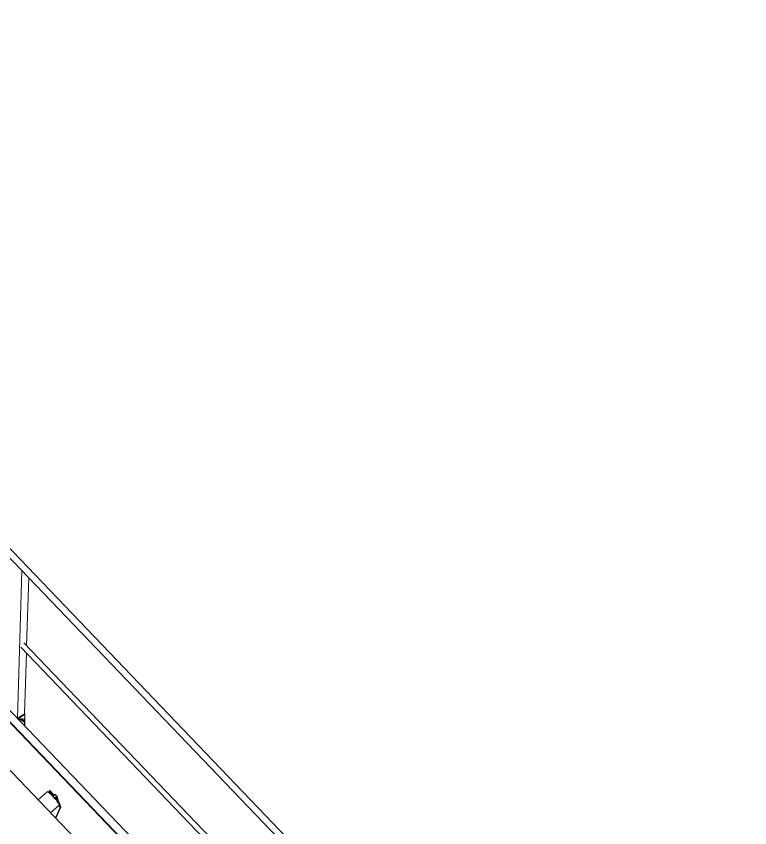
# Model space of a CAD drawing. Header units: millimetres. Extents: x 26816 to 90584, y 11074 to 56542.
# Drawn here: x 55934 to 59620, y 33987 to 38067 of the extents above; entities that cross this region are included whole.
import ezdxf

# ---------------------------------------------------------------- set-up
doc = ezdxf.new("R2010")
doc.units = ezdxf.units.MM
doc.layers.add('MAU_XANH', color=5, linetype='Continuous')

msp = doc.modelspace()

# ---------------------------------------------------------------- linework, layer by layer
at = {"layer": 'MAU_XANH', "linetype": 'Continuous', "lineweight": 0}
for p, q in [((50120.9, 40310.3), (67229.5, 22451.6)), ((52029.5, 39384.7), (57327.1, 33854.9)), ((57351.4, 33878.2), (52053.8, 39408)), ((52043.7, 38604.3), (57308.3, 33108.9)), ((52007.7, 38581.8), (57238.5, 33121.7)), ((52007.8, 38582.7), (57239.1, 33122.1)), ((52008.3, 38583.9), (57272.9, 33088.5)), ((55962.8, 35279), (55940, 34537.2)), ((55996.5, 35243.8), (55986, 34903)), ((55956.4, 34894.8), (57227.5, 33568)), ((57228.7, 33605.8), (55972, 34917.6)), ((55984.8, 34865.2), (55975.4, 34559.9)), ((55975.4, 34559.9), (55940.1, 34539.5)), ((55951.4, 34541.8), (55976.8, 34556.5)), ((55976.8, 34559.1), (55975.4, 34559.9)), ((55976.8, 34556.5), (55975.8, 34521.7)), ((55976.6, 34521.2), (55977.7, 34557.7)), ((55940.1, 34539.5), (55940, 34537.2)), ((55940.1, 34539.5), (55975.4, 34517.7)), ((55951.4, 34541.8), (55951.2, 34536.9)), ((55976.8, 34521.1), (55951.4, 34536.8)), ((55975.4, 34517.7), (55974.9, 34500.8)), ((55975.4, 34517.7), (55976.8, 34518.5)), ((55976.8, 34518.5), (55976.2, 34499.3)), ((55977, 34498.5), (55977.7, 34519.7)), ((56090, 34168.6), (56043.7, 34127.8)), ((56099.2, 34170.5), (56103, 34173.8)), ((56099.2, 34170.5), (56103.4, 34159.8)), ((56118.9, 34150), (56099.2, 34170.5)), ((56122.6, 34153.3), (56103, 34173.8)), ((56118.9, 34150), (56122.6, 34153.3)), ((56120.7, 34145.5), (56118.9, 34150)), ((56119.2, 34144.2), (56126.7, 34150.8)), ((56124.4, 34148.8), (56122.6, 34153.3)), ((56128, 34155.5), (56124.3, 34152.2)), ((56130.8, 34135.7), (56128.5, 34133.8)), ((56128.7, 34139.7), (56132.5, 34143)), ((56138.6, 34129.5), (56128.7, 34139.7)), ((56128.7, 34139.7), (56129.8, 34137.1)), ((56129, 34133.2), (56130.7, 34134.7)), ((56130.5, 34135.2), (56131.4, 34132.9)), ((56142.3, 34132.8), (56132.5, 34143)), ((56136, 34140.3), (56135.5, 34139.9)), ((56136, 34140.3), (56135.7, 34139.7)), ((56137.8, 34137.4), (56141.2, 34140.5)), ((56138.6, 34129.5), (56142.3, 34132.8)), ((56138.6, 34129.5), (56146.3, 34109.6)), ((56142.3, 34132.8), (56157.8, 34092.9)), ((56106, 34062.8), (56149.5, 34101.1)), ((56154.1, 34089.3), (56131, 34036.7)), ((56157.6, 34091.4), (56132.8, 34034.8)), ((56145.9, 34097.9), (56154.1, 34089.3)), ((56154.1, 34089.6), (56146, 34098)), ((56149.6, 34101.2), (56154.1, 34089.6)), ((56154.1, 34089.6), (56157.8, 34092.9)), ((56154.1, 34089.3), (56157.6, 34091.4))]:
    msp.add_line(p, q, dxfattribs=at)
at = {"layer": 'MAU_XANH', "linetype": 'Continuous', "lineweight": 0, "flags": 128}
for points in [[(55961, 34530.8), (55961.8, 34532), (55962.8, 34533.1), (55963.8, 34534), (55964.9, 34534.6), (55965.9, 34534.9), (55966.8, 34534.9), (55967.5, 34534.5), (55968.1, 34533.8), (55968.4, 34532.9), (55968.4, 34531.7), (55968.2, 34530.4), (55967.7, 34529), (55967, 34527.7), (55966.7, 34527.3)], [(56149.5, 34101.1), (56149.7, 34101.4), (56149.8, 34102.1), (56149.6, 34103), (56149.2, 34104.2), (56148.5, 34105.6), (56147.7, 34107.3), (56146.6, 34109.2), (56145.3, 34111.2), (56143.8, 34113.5), (56142.1, 34115.9), (56140.3, 34118.5), (56138.2, 34121.1), (56136.1, 34123.9), (56133.8, 34126.8), (56131.4, 34129.8), (56128.9, 34132.8), (56126.3, 34135.8), (56123.7, 34138.8), (56121.1, 34141.7), (56118.4, 34144.7), (56115.8, 34147.5), (56113.2, 34150.2), (56110.6, 34152.9), (56108.1, 34155.3), (56105.7, 34157.6), (56103.4, 34159.8), (56101.3, 34161.7), (56099.2, 34163.5), (56097.4, 34165), (56095.7, 34166.2), (56094.2, 34167.3), (56092.9, 34168), (56091.8, 34168.6), (56090.9, 34168.8), (56090.3, 34168.8), (56090, 34168.6)], [(56125.4, 34149.6), (56125.1, 34150.2), (56124.6, 34151.1), (56124.3, 34151.8), (56124.3, 34152.1), (56124.5, 34152.2), (56125, 34152), (56125.7, 34151.5), (56126.7, 34150.8)], [(56141.2, 34140.5), (56141.2, 34140.5), (56141.3, 34140.8), (56141.1, 34141.3), (56140.7, 34142.1), (56140, 34143.1), (56139.2, 34144.3), (56138.2, 34145.6), (56137.1, 34147), (56135.9, 34148.5), (56134.6, 34149.9), (56133.3, 34151.2), (56132.1, 34152.4), (56131, 34153.5), (56130, 34154.4), (56129.2, 34155), (56128.5, 34155.4), (56128.1, 34155.5), (56128, 34155.5)], [(56117.8, 34145.3), (56118.3, 34145), (56119.2, 34144.2)], [(56131.4, 34132.9), (56130.7, 34133.4), (56129.9, 34134)]]:
    msp.add_lwpolyline(points, dxfattribs=at)
at = {"layer": 'MAU_XANH', "linetype": 'Continuous', "lineweight": 0}
for centre, radius, start, end in [((55976.3, 34557.8), 1.37, 292.4128, 67.5287), ((55952.4, 34539.3), 2.74, 112.4128, 247.5287), ((55956.6, 34534.5), 8.31, 322.472, 0.6676), ((55956.1, 34534.7), 8.82, 323.6006, 359.3826), ((55976.3, 34519.8), 1.37, 292.4128, 67.5287), ((56116.3, 34124.7), 15.2, 27.0826, 36.5532), ((56125.9, 34132.6), 12.7, 23.9998, 37.2699), ((56153.8, 34089.5), 0.351, 330.4769, 12.19), ((56155.8, 34092.4), 2.11, 330.4769, 12.19)]:
    msp.add_arc(centre, radius, start, end, dxfattribs=at)

doc.saveas('drawing.dxf')
